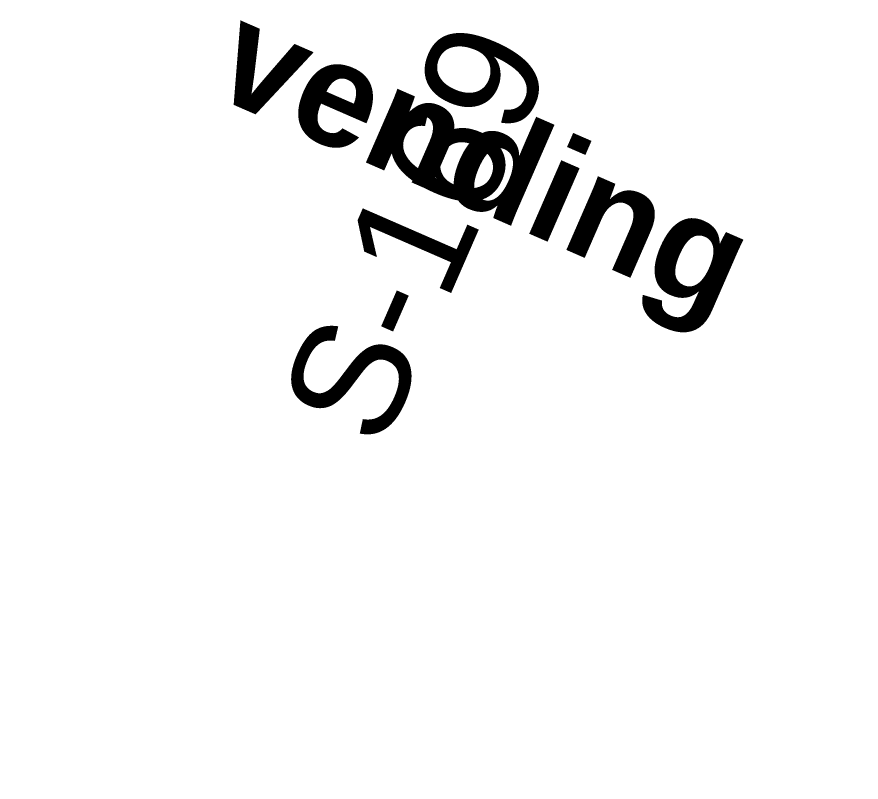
# Model space of a CAD drawing. Header units: millimetres. Extents: x -89663 to 74273, y -103666 to 18539.
# Drawn here: x -27230 to -25208, y -35058 to -33226 of the extents above; entities that cross this region are included whole.
import ezdxf

# ---------------------------------------------------------------- set-up
doc = ezdxf.new("R2010")
doc.units = ezdxf.units.MM
doc.header["$MEASUREMENT"] = 0
doc.layers.add('A-95-MC_Marker_Section_P2.Marker', color=7, linetype='Continuous')
doc.layers.add('New_A-95-D_Dim_Grid.Dim', color=7, linetype='Continuous')
for name, color, linetype, lineweight in [('A-95-MC_Marker_Section_P2.Marker_Pen_No__6', 7, 'Continuous', 35), ('New_A-95-D_Dim_Grid.Dim_Pen_No__4', 7, 'Continuous', 20), ('New_A-95-P_Text_1_50_GA_Pen_No__1', 7, 'Continuous', 13)]:
    doc.layers.add(name, color=color, linetype=linetype, lineweight=lineweight)
doc.styles.add('GENERATED_STYLE_2', font='')
doc.styles.add('GENERATED_STYLE_4', font='')
doc.styles.get('GENERATED_STYLE_2').set_extended_font_data('Swis721 BT', bold=True)
doc.styles.get('GENERATED_STYLE_4').set_extended_font_data('Swis721 BT')
doc.dimstyles.new('GENERATED_STYLE__2', dxfattribs={"dimtxt": 300, "dimasz": 95, "dimexe": 0.18, "dimexo": 0, "dimgap": 0.09, "dimtad": 1, "dimdec": 0, "dimzin": 0, "dimdsep": 46, "dimtxsty": 'GENERATED_STYLE_4', "dimblk": 'ARROWHEAD_2', "dimblk1": 'ARROWHEAD_2', "dimblk2": 'ARROWHEAD_2', "dimcen": 0.09, "dimclrd": 7, "dimclre": 7, "dimclrt": 7, "dimadec": 0, "dimazin": 0, "dimtfac": 1, "dimtdec": 4, "dimtmove": 0, "dimatfit": 3, "dimfxl": 1, "dimtolj": 1, "dimtzin": 0, "dimarcsym": 0})

# ---------------------------------------------------------------- blocks, each defined once
blk = doc.blocks.new('*D1292')
at = {"layer": 'New_A-95-D_Dim_Grid.Dim_Pen_No__4', "linetype": 'Continuous'}
for p, q in [((-26555.2, -30655.4), (-24517.8, -25983)), ((-26598, -30597.4), (-26512.3, -30713.5)), ((-26469.2, -30692.9), (-26641.1, -30618)), ((-28754.6, -35699.4), (-26555.2, -30655.4)), ((-28797.5, -35641.4), (-28711.7, -35757.5))]:
    blk.add_line(p, q, dxfattribs=at)
at = {"layer": 'New_A-95-D_Dim_Grid.Dim_Pen_No__4', "insert": (-27921.7, -33639.2), "char_height": 300, "attachment_point": 7, "rotation": 66.4404, "style": 'GENERATED_STYLE_4'}
blk.add_mtext('\\A1;{\\fSwis721 BT|b0|i0|c0|p34;5,503}', dxfattribs=at)
blk = doc.blocks.new('ARROWHEAD_2')
at = {"color": 0, "linetype": 'Continuous', "lineweight": 0}
for p, q in [((-0.378, -0.655), (0.378, 0.655)), ((0, 0), (-1, 0))]:
    blk.add_line(p, q, dxfattribs=at)
blk = doc.blocks.new('Cutting Plane_8_1', base_point=(-22091.6, -23538.9))
at = {"layer": 'A-95-MC_Marker_Section_P2.Marker_Pen_No__6', "insert": (-25942, -33327.6), "char_height": 275, "attachment_point": 9, "rotation": 66.4404, "style": 'GENERATED_STYLE_4'}
blk.add_mtext('\\A1;{\\fSwis721 BT|b0|i0|c0|p34;S-169}', dxfattribs=at)

msp = doc.modelspace()

# ---------------------------------------------------------------- block references
at = {"layer": 'A-95-MC_Marker_Section_P2.Marker'}
msp.add_blockref('Cutting Plane_8_1', (-22091.6, -23538.9), dxfattribs=at)

# ---------------------------------------------------------------- texts
at = {"layer": 'New_A-95-P_Text_1_50_GA_Pen_No__1', "linetype": 'Continuous', "insert": (-26059.1, -33447.6), "char_height": 250, "attachment_point": 2, "rotation": 336.4404, "style": 'GENERATED_STYLE_2'}
msp.add_mtext('\\A1;{\\fSwis721 BT|b1|i0|c0|p34;vending}', dxfattribs=at)

# ---------------------------------------------------------------- dimensions: what is measured, and where the dimension line sits
at = {"layer": 'New_A-95-D_Dim_Grid.Dim', "linetype": 'Continuous'}
dim = msp.add_linear_dim(base=(-26555.2, -30655.4), p1=(-36222.3, -32443.1), p2=(-33018.1, -27837.3), angle=66.4404, dimstyle='GENERATED_STYLE__2', dxfattribs=at)
dim.commit()
dim.dimension.update_dxf_attribs({"geometry": '*D1292', "text_midpoint": (-27847.4, -33093.6), "dimtype": 160, "text_rotation": 66.4404})

doc.saveas('drawing.dxf')
